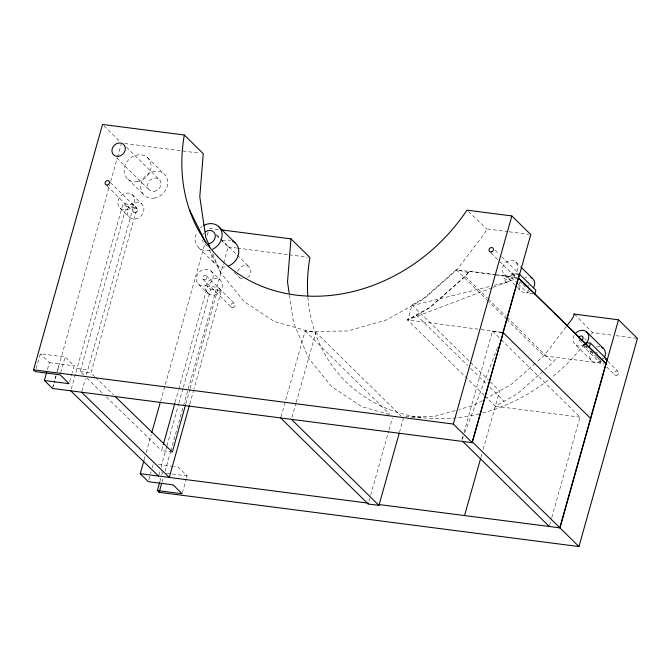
<?xml version="1.0" encoding="UTF-8"?>
<svg xmlns="http://www.w3.org/2000/svg" width="671" height="671" viewBox="0 0 671 671"><rect width="100%" height="100%" fill="white"/><g stroke="black" fill="none" stroke-linecap="round" stroke-linejoin="round"><path stroke-width="0.5" stroke-dasharray="3.35 2.52" d="M484.16 395.278L407.498 319.891L429.423 307.62L465.129 276.15L469.214 271.411L465.406 276.418L429.692 307.888L407.775 320.159L412.061 304.902L423.804 298.327L456.255 269.734L493.755 274.582M71.336 388.895L123.112 203.539L126.282 206.609L80.226 371.6L83.959 375.223M178.788 389.088L207.515 286.131L218.276 287.524L221.447 290.593L193.961 389.046M183.342 387.201L210.686 289.201L207.515 286.131M52.497 388.467L53.848 383.611L53.043 386.53M58.763 366.165L57.102 371.96L109.608 185.28M81.828 391.252L85.351 378.629M86.433 374.737L133.881 204.932L123.112 203.539M94.72 376.616L90.988 372.992L137.043 208.002L133.881 204.932M172.363 452.036L161.594 450.644L163.003 445.603M175.123 402.206L178.503 390.094M158.809 475.051L159.933 471.017M161.065 466.974L166.702 446.777M166.987 445.77L178.545 404.37M178.83 403.355L183.057 388.215M185.884 403.59L189.826 389.457M190.111 388.45L218.276 287.524M189.759 404.118L193.684 390.052M519.379 274.053L512.015 273.097L510.975 276.813L517.425 283.154M494.779 274.716L514.59 277.282L515.479 274.103M36.192 368.639L40.369 353.768L65.129 356.964L74.145 365.838L72.2 372.774M47.44 369.578L49.394 362.642L40.369 353.768M110.74 181.262L117.232 158.146M117.517 157.14L121.191 144.08M60.667 372.833L65.129 356.964M69.692 381.698L71.914 373.772M144.181 459.618L145.028 456.607M146.161 452.581L151.252 434.481M160.579 401.292L204.965 243.388M207.222 235.345L208.639 230.321M148.903 479.706L150.296 474.741M150.572 473.751L151.134 471.772M152.25 467.804L153.357 463.837M159.874 481.635L161.543 475.68M161.828 474.691L162.382 472.711L160.998 471.344M161.996 482.273L163.128 478.255M165.108 471.21L170.476 452.103M170.761 451.097L183.2 406.844M183.485 405.838L223.342 264.03M223.628 263.024L228.148 246.936L222.319 241.199M182.403 492.766L186.303 478.884M186.58 477.886L187.142 475.907L178.117 467.033L173.99 466.504M280.964 416.943L305.137 330.946L315.898 332.33L401.174 416.196M292.011 417.337L295.945 403.338M296.221 402.332L315.898 332.33M368.975 501.17L370.384 496.163M370.669 495.156L388.694 431.025M388.979 430.027L392.359 417.999M399.463 432.418L403.405 418.385M462.881 436.427L461.757 440.436L463.25 436.553M464.013 432.409L492.489 331.105L503.25 332.741M480.897 457.396L482.03 453.378M483.154 449.369L499.576 390.967L489.193 380.751M532.992 293.747L527.473 293.034L528.513 289.318M600.822 361.744L600.436 363.12L583.871 346.832L584.449 344.76L586.613 346.882M549.541 525.485L551.512 518.465M551.797 517.467L579.987 417.161L500.641 339.132M464.743 432.669L498.394 345.355M508.274 231.671L486.794 228.895L484.529 233.508L456.951 269.759L423.577 299.165L386.379 319.983L347.57 330.979L309.44 331.499L274.271 321.51L244.143 301.606L220.843 272.98L208.346 247.817M604.319 357.593L603.313 358.993L601.157 356.863M565.997 326.978L544.684 354.984L536.037 362.608M484.898 396.007L495.282 406.223L517.207 393.952L552.921 362.491L556.729 357.475M468.291 272.627L456.876 269.817M535.265 363.288L511.31 384.391L486.844 398.088M482.298 400.637L474.112 405.217L459.182 409.444M601.015 361.048L597.4 362.449L595.362 362.466A8.513 7.255 -45.5 0 1 590.815 351.629M492.095 287.742L407.498 319.891L480.142 329.453M493.068 287.373L518.347 277.769M455.206 410.568L435.303 416.213L405.418 416.616M411.835 305.724L490.3 286.282M494.317 285.292L507.368 282.055A2.416 2.063 -45.5 0 0 509.23 278.566A2.416 2.063 -45.5 0 0 505.531 278.675L505.02 279.782A2.416 2.063 -45.5 0 0 505.741 281.77L507.368 282.055M411.759 417.203L421.136 417.513M124.58 143.477L200.168 153.24M509.297 231.805L528.731 234.313M126.282 206.609L137.043 208.002M209.201 228.308L218.52 229.507M519.237 274.59L514.674 273.994L509.985 276.226A8.513 7.255 -45.5 0 1 502.579 267.41A8.513 7.255 -45.5 0 1 514.254 261.053A8.513 7.255 -45.5 0 1 515.622 273.164L514.674 273.994L513.776 277.173C510.564 280.528 503.762 280.369 501.933 275.638M514.59 277.282L516.469 277.526M228.148 246.936L236.435 248.01M237.467 248.136L288.203 254.695M289.243 254.829L307.88 257.236M574.527 314.129L592.535 332.64L611.927 335.139M616.012 335.668L637.45 338.436M210.686 289.201L221.447 290.593M583.871 346.832L586.571 347.184M600.436 363.12L543.762 355.798L506.68 319.329M495.282 406.223L579.987 417.161M49.394 362.642L74.145 365.838M77.064 368.522L87.792 369.88M80.226 371.6L90.988 372.992M158.515 464.508L172.959 466.37M166.509 473.24L187.142 475.907M481.182 329.595L502.973 332.464M468.945 271.143L495.601 274.733M496.624 274.875L510.975 276.813M389.138 414.443L362.005 406.743L331.877 386.84L308.576 358.205L293.495 322.541L289.461 295.148M468.383 211.533L486.794 228.895M95.467 377.345L113.382 394.749M86.945 378.125L102.621 393.357M106.353 396.98L161.594 450.644M515.865 262.076L520.218 266.353M495.064 250.157L498.771 253.806M501.74 256.725L518.071 272.787M584.726 338.595L586.211 340.054M607.741 361.224L618.134 371.449M596.116 351.906L597.551 353.323M512.015 273.097L516.318 277.333M491.08 253.009L516.318 277.828M520.033 281.485L522.256 283.674M523.003 284.403L525.225 286.592A2.416 2.063 -45.5 0 1 524.881 286.181M590.933 351.134L593.089 353.256M597.416 357.509L598.851 358.926M579.266 339.987L584.458 345.104M585.204 345.833L589.658 350.212M590.396 350.941L603.757 364.085M606.727 367.003L614.896 375.03M518.146 283.858L527.473 293.034M504.458 274.699L516.787 286.827M517.517 287.549L521.141 291.113M574.133 335.215A8.513 7.255 -45.5 0 0 575.181 344.508L591.864 360.923M465.406 276.418L487.658 298.301M488.396 299.031L506.194 316.536M506.932 317.266L552.921 362.491M456.255 269.734L486.66 299.643M487.398 300.365L505.942 318.599M492.489 331.105L499.903 338.402M412.061 304.902L488.446 380.021M416.305 314.959L467.746 365.552M470.715 368.471L487.029 384.517M489.998 387.435L504.089 401.292M147.318 157.484L164.009 173.898M216.439 234.682L236.486 254.393M237.224 255.123L249.1 266.806M216.49 235.471L221.589 240.486M126.458 147.209L159.119 179.333M103.988 125.88L120.017 141.64M305.137 330.946L389.675 414.082M207.49 246.14L203.783 242.491A7.23 6.165 -45.5 0 1 202.114 239.74M234.221 272.426L239.413 277.534M116.762 157.987L149.423 190.111M198.884 247.918L215.567 264.332M127.842 179.132L144.533 195.546M210.845 270.858L220.088 279.95M132.355 194.724L141.606 203.816M206.349 275.831L234.54 303.56M110.405 182.52L137.11 208.79M203.112 279.421L231.302 307.142M107.167 186.11L133.873 212.371M206.131 291.197L209.285 294.301M198.624 284.395L207.867 293.487M120.134 208.253L129.377 217.345M212.69 253.697L220.843 272.98M592.535 332.64A170.115 144.944 -45.5 0 1 591.394 334.334M584.114 344.374A170.115 144.944 -45.5 0 1 551.453 377.656M548.182 380.231A170.115 144.944 -45.5 0 1 480.386 413.596M479.371 413.856A170.115 144.944 -45.5 0 1 307.796 295.852M237.819 271.336A7.23 6.165 -45.5 0 1 248.455 266.32A7.23 6.165 -45.5 0 1 247.49 277.475M242.382 278.842A7.23 6.165 -45.5 0 1 237.744 274.783M202.894 234.598A7.23 6.165 -45.5 0 1 203.984 233.072M225.02 266.941A14.544 12.388 -45.5 0 1 212.145 252.741M222.109 241.074A14.544 12.388 -45.5 0 1 230.749 240.444M210.098 250.174A14.544 12.388 -45.5 0 1 197.249 246.114A14.544 12.388 -45.5 0 1 197.089 232.032M200.646 227.628A14.544 12.388 -45.5 0 1 202.139 226.454M579.719 340.281A2.416 2.063 -45.5 0 1 578.914 339.576M596.368 347.075A8.513 7.255 -45.5 0 1 599.782 346.756M584.684 344.441A8.513 7.255 -45.5 0 1 575.181 344.508M529 285.074A2.416 2.063 -45.5 0 1 528.396 286.156M525.77 283.028A2.416 2.063 -45.5 0 1 526.316 282.726M530.031 291.449A8.513 7.255 -45.5 0 1 520.914 290.895A8.513 7.255 -45.5 0 1 520.092 281.82M524.965 277.509A8.513 7.255 -45.5 0 1 527.02 276.955M56.02 375.844L54.125 382.638L56.037 375.861M154.137 191.403A7.247 6.182 -45.5 0 0 160.159 180.566A7.247 6.182 -45.5 0 0 148.509 182.193A7.247 6.182 -45.5 0 0 154.137 191.403M154.011 198.138A14.561 12.405 -45.5 0 0 166.098 176.381A14.561 12.405 -45.5 0 0 142.705 179.652A14.561 12.405 -45.5 0 0 154.011 198.138M137.32 181.724A14.561 12.405 -45.5 0 0 149.415 159.966A14.561 12.405 -45.5 0 0 126.014 163.238A14.561 12.405 -45.5 0 0 137.32 181.724M232.871 307.578A2.416 2.063 -45.5 0 0 234.884 303.971A2.416 2.063 -45.5 0 0 231.009 304.5A2.416 2.063 -45.5 0 0 232.871 307.578M204.68 279.849A2.416 2.063 -45.5 0 0 206.702 276.242A2.416 2.063 -45.5 0 0 202.818 276.779A2.416 2.063 -45.5 0 0 204.68 279.849M135.441 212.808A2.416 2.063 -45.5 0 0 137.454 209.201A2.416 2.063 -45.5 0 0 133.571 209.738A2.416 2.063 -45.5 0 0 135.441 212.808M213.797 295.123A9.117 7.767 -45.5 0 0 221.396 281.51A9.117 7.767 -45.5 0 0 206.743 283.523A9.117 7.767 -45.5 0 0 213.797 295.123M204.546 286.031A9.117 7.767 -45.5 0 0 212.153 272.418A9.117 7.767 -45.5 0 0 197.5 274.431A9.117 7.767 -45.5 0 0 204.546 286.031M135.307 218.981A9.117 7.767 -45.5 0 0 142.906 205.368A9.117 7.767 -45.5 0 0 128.253 207.389A9.117 7.767 -45.5 0 0 135.307 218.981M126.064 209.889A9.117 7.767 -45.5 0 0 133.663 196.276A9.117 7.767 -45.5 0 0 119.01 198.297A9.117 7.767 -45.5 0 0 126.064 209.889M616.464 375.466A2.416 2.063 -45.5 0 0 618.477 371.86A2.416 2.063 -45.5 0 0 614.594 372.397A2.416 2.063 -45.5 0 0 616.464 375.466"/><path stroke-width="1.01" d="M221.631 229.91L291.004 238.876L287.515 281.963L289.159 293.118M163.288 444.588L174.846 403.212M185.599 404.596L172.363 452.036L114.875 396.2M189.482 405.125L169.285 477.458L81.552 392.225M585.12 344.206L586.748 342.696L590.497 343.183L607.062 359.471L559.74 527.842L379.182 504.567M46.601 372.556L44.378 380.482L69.13 383.686L60.113 374.812L35.353 371.617L33.55 369.838L102.529 124.445L184.332 135.014L203.271 153.642L199.782 196.729L205.762 237.308L209.838 246.945M159.597 482.625L157.366 490.56L182.126 493.755L173.101 484.881L148.341 481.686L140.231 473.701L143.904 460.625M151.814 432.468L160.302 402.298M573.588 314.003L618.503 319.807L637.45 338.436L578.947 546.555L159.17 492.329L161.711 483.279M399.178 433.416L378.947 505.389L368.186 504.005L368.413 503.175L140.231 473.701M511.83 215.945L530.769 234.573L472.275 442.692L453.328 424.064L511.83 215.945L466.915 210.149A170.115 144.944 -45.5 0 1 277.383 291.466A170.115 144.944 -45.5 0 1 184.332 135.014M464.542 515.596L480.621 458.402M534.837 293.982L535.877 290.275L519.379 274.053L502.973 332.464L590.748 418.553M589.272 347.528L590.497 343.183M578.947 546.555L560.008 527.926L618.503 319.807M503.25 332.497L472.241 441.786L560.008 527.926M502.504 334.678L503.25 332.741M574.527 314.129L572.262 318.742L566.618 326.156M605.192 359.228L607.062 359.471M33.55 369.838L453.328 424.064M472.275 442.692L52.497 388.467L44.378 380.482M70.791 390.832L158.524 476.066M520.939 267.066L532.548 278.482M586.588 331.885L603.271 348.299M291.004 238.876L309.952 257.505A170.115 144.944 -45.5 0 0 307.796 295.852M462.495 441.166L549.255 526.492M218.369 226.337L235.06 242.751M291.449 419.333L378.947 505.389M280.679 417.949L368.186 504.005M157.366 490.56L159.17 492.329M189.365 209.62L205.569 242.231M205.401 231.822A7.23 6.165 -45.5 0 1 215.139 234.506A7.23 6.165 -45.5 0 1 208.48 243.791M232.317 241.006A14.544 12.388 -45.5 0 1 238.65 253.445A14.544 12.388 -45.5 0 1 228.526 266.001M203.732 225.456A14.544 12.388 -45.5 0 1 221.355 230.665A14.544 12.388 -45.5 0 1 212.682 249.218M578.729 337.916A2.416 2.063 -45.5 0 1 582.503 336.406A2.416 2.063 -45.5 0 1 581.413 340.272M601.661 347.276A8.513 7.255 -45.5 0 1 604.319 357.593M575.416 333.42A8.513 7.255 -45.5 0 1 587.041 332.321A8.513 7.255 -45.5 0 1 585.271 343.997M530.946 277.467A8.513 7.255 -45.5 0 1 533.596 287.775M606.123 363.858L518.347 277.769L606.123 363.858M118.507 156.36A7.247 6.182 -45.5 0 0 124.529 145.523A7.247 6.182 -45.5 0 0 112.879 147.15A7.247 6.182 -45.5 0 0 118.507 156.36M107.251 185.087A2.416 2.063 -45.5 0 0 109.264 181.48A2.416 2.063 -45.5 0 0 105.381 182.009A2.416 2.063 -45.5 0 0 107.251 185.087M491.164 251.986A2.416 2.063 -45.5 0 0 493.185 248.379A2.416 2.063 -45.5 0 0 489.302 248.907A2.416 2.063 -45.5 0 0 491.164 251.986"/></g></svg>
